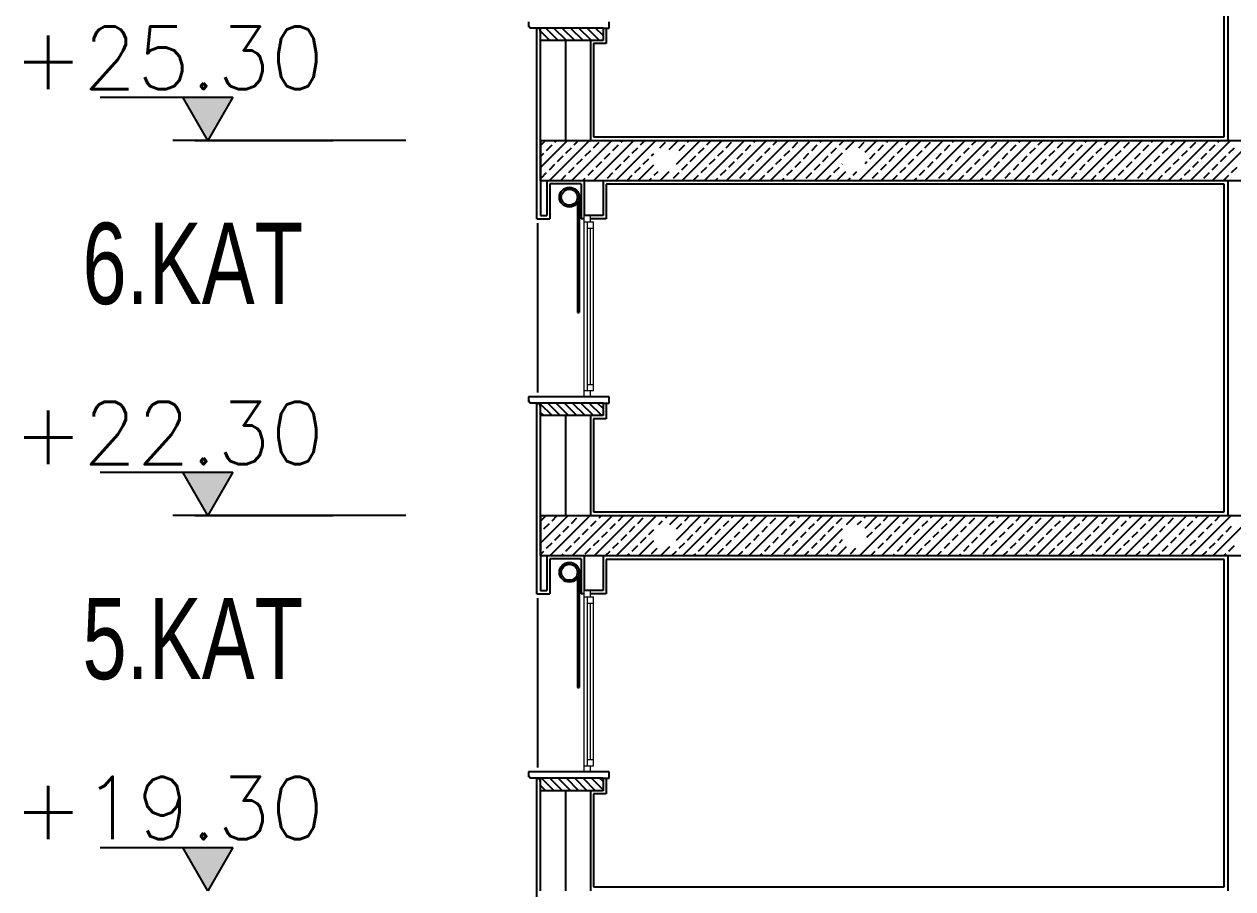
# Model space of a CAD drawing. Header units: inches. Extents: x -7543 to -822, y 102837 to 190349.
# Drawn here: x -837.10141 to -837.05306, y 102836.83226 to 102836.86684 of the extents above; entities that cross this region are included whole.
import ezdxf
from ezdxf.enums import TextEntityAlignment as Align

# ---------------------------------------------------------------- set-up
doc = ezdxf.new("R2010")
doc.units = ezdxf.units.IN
doc.header["$MEASUREMENT"] = 0
doc.linetypes.add('ACAD_ISO07W100', pattern=[3, 0, -3])
doc.layers.add('PENCERE', color=7, linetype='Continuous', lineweight=18, true_color=0xffb360)
doc.layers.add('TARAMA', color=8, linetype='Continuous', lineweight=25)
doc.styles.add('MEKAN', font='arial.ttf', dxfattribs={"width": 0.7, "height": 30})
doc.styles.add('ÖLÇÜ', font='simplex.shx')

msp = doc.modelspace()

# ---------------------------------------------------------------- hatches: boundary and pattern name
at = {"layer": 'TARAMA'}
for points in [[(-837.093067, 102836.863919), (-837.095067, 102836.863919), (-837.094067, 102836.862187)], [(-837.093067, 102836.848919), (-837.095067, 102836.848919), (-837.094067, 102836.847187)], [(-837.093067, 102836.833919), (-837.095067, 102836.833919), (-837.094067, 102836.832187)]]:
    msp.add_hatch(color=2, dxfattribs=at).paths.add_polyline_path(points)

# ---------------------------------------------------------------- linework, layer by layer
at = {"layer": 'PENCERE'}
for p, q in [((-837.079005, 102836.851937), (-837.079005, 102836.859187)), ((-837.079005, 102836.858937), (-837.07863, 102836.858937)), ((-837.07888, 102836.852187), (-837.07888, 102836.858937)), ((-837.078755, 102836.858937), (-837.078755, 102836.859187)), ((-837.07863, 102836.852187), (-837.07863, 102836.858937)), ((-837.07888, 102836.858687), (-837.07863, 102836.858687)), ((-837.078755, 102836.852437), (-837.078755, 102836.858687)), ((-837.079005, 102836.852187), (-837.07863, 102836.852187)), ((-837.07888, 102836.852437), (-837.07863, 102836.852437)), ((-837.078755, 102836.851937), (-837.078755, 102836.852187)), ((-837.079005, 102836.836937), (-837.079005, 102836.844187)), ((-837.079005, 102836.843937), (-837.07863, 102836.843937)), ((-837.07888, 102836.837187), (-837.07888, 102836.843937)), ((-837.078755, 102836.843937), (-837.078755, 102836.844187)), ((-837.07863, 102836.837187), (-837.07863, 102836.843937)), ((-837.07888, 102836.843687), (-837.07863, 102836.843687)), ((-837.078755, 102836.837437), (-837.078755, 102836.843687)), ((-837.079005, 102836.837187), (-837.07863, 102836.837187)), ((-837.07888, 102836.837437), (-837.07863, 102836.837437)), ((-837.078755, 102836.836937), (-837.078755, 102836.837187))]:
    msp.add_line(p, q, dxfattribs=at)
at = {"layer": 'TARAMA'}
for p, q in [((-837.053405, 102836.862337), (-837.053405, 102836.875437)), ((-837.053255, 102836.862187), (-837.053255, 102836.875587)), ((-837.08123, 102836.866937), (-837.08123, 102836.866737)), ((-837.08118, 102836.866737), (-837.08123, 102836.866737)), ((-837.08118, 102836.866737), (-837.08118, 102836.866687)), ((-837.080905, 102836.866687), (-837.08118, 102836.866687)), ((-837.078255, 102836.866687), (-837.080905, 102836.866687)), ((-837.080905, 102836.866687), (-837.080905, 102836.866687)), ((-837.080905, 102836.862437), (-837.080905, 102836.866662)), ((-837.08078, 102836.866662), (-837.08088, 102836.866662)), ((-837.08078, 102836.866662), (-837.08078, 102836.866562)), ((-837.080755, 102836.862187), (-837.080755, 102836.866687)), ((-837.080049, 102836.866187), (-837.080549, 102836.866687)), ((-837.079717, 102836.866187), (-837.080217, 102836.866687)), ((-837.079386, 102836.866187), (-837.079886, 102836.866687)), ((-837.079055, 102836.866187), (-837.079555, 102836.866687)), ((-837.078723, 102836.866187), (-837.079223, 102836.866687)), ((-837.078392, 102836.866187), (-837.078892, 102836.866687)), ((-837.078255, 102836.866382), (-837.07856, 102836.866687)), ((-837.078255, 102836.866687), (-837.078255, 102836.866187)), ((-837.078255, 102836.866687), (-837.078255, 102836.866687)), ((-837.078255, 102836.866687), (-837.078255, 102836.866687)), ((-837.078255, 102836.866687), (-837.07813, 102836.866687)), ((-837.07813, 102836.866687), (-837.07813, 102836.866062)), ((-837.07813, 102836.866687), (-837.078005, 102836.866687)), ((-837.078005, 102836.866687), (-837.078005, 102836.866937)), ((-837.08038, 102836.866187), (-837.080755, 102836.866562)), ((-837.080755, 102836.866537), (-837.080755, 102836.866537)), ((-837.080712, 102836.866187), (-837.080755, 102836.86623)), ((-837.078255, 102836.866187), (-837.080755, 102836.866187)), ((-837.080624, 102836.866596), (-837.080624, 102836.866596)), ((-837.080624, 102836.866265), (-837.080624, 102836.866265)), ((-837.080458, 102836.86643), (-837.080458, 102836.86643)), ((-837.080292, 102836.866596), (-837.080292, 102836.866596)), ((-837.080292, 102836.866265), (-837.080292, 102836.866265)), ((-837.080126, 102836.86643), (-837.080126, 102836.86643)), ((-837.079961, 102836.866596), (-837.079961, 102836.866596)), ((-837.079961, 102836.866265), (-837.079961, 102836.866265)), ((-837.079795, 102836.86643), (-837.079795, 102836.86643)), ((-837.079755, 102836.866187), (-837.079755, 102836.862187)), ((-837.079629, 102836.866596), (-837.079629, 102836.866596)), ((-837.079629, 102836.866265), (-837.079629, 102836.866265)), ((-837.079463, 102836.86643), (-837.079463, 102836.86643)), ((-837.079298, 102836.866596), (-837.079298, 102836.866596)), ((-837.079298, 102836.866265), (-837.079298, 102836.866265)), ((-837.079132, 102836.86643), (-837.079132, 102836.86643)), ((-837.078966, 102836.866596), (-837.078966, 102836.866596)), ((-837.078966, 102836.866265), (-837.078966, 102836.866265)), ((-837.078801, 102836.86643), (-837.078801, 102836.86643)), ((-837.078755, 102836.866187), (-837.078755, 102836.862187)), ((-837.078635, 102836.866596), (-837.078635, 102836.866596)), ((-837.078635, 102836.866265), (-837.078635, 102836.866265)), ((-837.078469, 102836.86643), (-837.078469, 102836.86643)), ((-837.078303, 102836.866596), (-837.078303, 102836.866596)), ((-837.078303, 102836.866265), (-837.078303, 102836.866265)), ((-837.07813, 102836.866062), (-837.07863, 102836.866062)), ((-837.07863, 102836.866062), (-837.07863, 102836.862337)), ((-837.080905, 102836.859062), (-837.080905, 102836.864719)), ((-837.07863, 102836.862337), (-837.053405, 102836.862337)), ((-837.080755, 102836.860587), (-837.080755, 102836.862187)), ((-837.080755, 102836.862187), (-837.028505, 102836.862187)), ((-837.080755, 102836.861324), (-837.080755, 102836.862187)), ((-837.080755, 102836.86199), (-837.080558, 102836.862187)), ((-837.080755, 102836.861106), (-837.079674, 102836.862187)), ((-837.080755, 102836.862185), (-837.080755, 102836.861324)), ((-837.080755, 102836.862185), (-837.080755, 102836.859185)), ((-837.080513, 102836.86179), (-837.080292, 102836.862011)), ((-837.08039, 102836.860587), (-837.07879, 102836.862187)), ((-837.080182, 102836.862121), (-837.080116, 102836.862187)), ((-837.079755, 102836.862187), (-837.028505, 102836.862187)), ((-837.07974, 102836.861679), (-837.079519, 102836.8619)), ((-837.079506, 102836.860587), (-837.077906, 102836.862187)), ((-837.079408, 102836.862011), (-837.079232, 102836.862187)), ((-837.078966, 102836.861569), (-837.078745, 102836.86179)), ((-837.078635, 102836.8619), (-837.078414, 102836.862121)), ((-837.078622, 102836.860587), (-837.077022, 102836.862187)), ((-837.077861, 102836.86179), (-837.07764, 102836.862011)), ((-837.077738, 102836.860587), (-837.076138, 102836.862187)), ((-837.07753, 102836.862121), (-837.077464, 102836.862187)), ((-837.077088, 102836.861679), (-837.076867, 102836.8619)), ((-837.076757, 102836.862011), (-837.07658, 102836.862187)), ((-837.075983, 102836.8619), (-837.075762, 102836.862121)), ((-837.075613, 102836.861829), (-837.075255, 102836.862187)), ((-837.075321, 102836.861236), (-837.074371, 102836.862187)), ((-837.07521, 102836.86179), (-837.074989, 102836.862011)), ((-837.075087, 102836.860587), (-837.073487, 102836.862187)), ((-837.074878, 102836.862121), (-837.074813, 102836.862187)), ((-837.074436, 102836.861679), (-837.074215, 102836.8619)), ((-837.074203, 102836.860587), (-837.072603, 102836.862187)), ((-837.074105, 102836.862011), (-837.073929, 102836.862187)), ((-837.073663, 102836.861569), (-837.073442, 102836.86179)), ((-837.073332, 102836.8619), (-837.073111, 102836.862121)), ((-837.073319, 102836.860587), (-837.071719, 102836.862187)), ((-837.072558, 102836.86179), (-837.072337, 102836.862011)), ((-837.072435, 102836.860587), (-837.070835, 102836.862187)), ((-837.072227, 102836.862121), (-837.072161, 102836.862187)), ((-837.071785, 102836.861679), (-837.071564, 102836.8619)), ((-837.071551, 102836.860587), (-837.069951, 102836.862187)), ((-837.071453, 102836.862011), (-837.071277, 102836.862187)), ((-837.071011, 102836.861569), (-837.07079, 102836.86179)), ((-837.07068, 102836.8619), (-837.070459, 102836.862121)), ((-837.070667, 102836.860587), (-837.069067, 102836.862187)), ((-837.069906, 102836.86179), (-837.069686, 102836.862011)), ((-837.069575, 102836.862121), (-837.069509, 102836.862187)), ((-837.069133, 102836.861679), (-837.068912, 102836.8619)), ((-837.068802, 102836.862011), (-837.068625, 102836.862187)), ((-837.068542, 102836.861829), (-837.068183, 102836.862187)), ((-837.068028, 102836.8619), (-837.067807, 102836.862121)), ((-837.068016, 102836.860587), (-837.066416, 102836.862187)), ((-837.067771, 102836.861716), (-837.0673, 102836.862187)), ((-837.067255, 102836.86179), (-837.067034, 102836.862011)), ((-837.067132, 102836.860587), (-837.065532, 102836.862187)), ((-837.066923, 102836.862121), (-837.066858, 102836.862187)), ((-837.066481, 102836.861679), (-837.06626, 102836.8619)), ((-837.066248, 102836.860587), (-837.064648, 102836.862187)), ((-837.06615, 102836.862011), (-837.065974, 102836.862187)), ((-837.065708, 102836.861569), (-837.065487, 102836.86179)), ((-837.065377, 102836.8619), (-837.065156, 102836.862121)), ((-837.065364, 102836.860587), (-837.063764, 102836.862187)), ((-837.064603, 102836.86179), (-837.064382, 102836.862011)), ((-837.06448, 102836.860587), (-837.06288, 102836.862187)), ((-837.064272, 102836.862121), (-837.064206, 102836.862187)), ((-837.06383, 102836.861679), (-837.063609, 102836.8619)), ((-837.063596, 102836.860587), (-837.061996, 102836.862187)), ((-837.063498, 102836.862011), (-837.063322, 102836.862187)), ((-837.063056, 102836.861569), (-837.062835, 102836.86179)), ((-837.062725, 102836.8619), (-837.062504, 102836.862121)), ((-837.062712, 102836.860587), (-837.061112, 102836.862187)), ((-837.061952, 102836.86179), (-837.061731, 102836.862011)), ((-837.061829, 102836.860587), (-837.060229, 102836.862187)), ((-837.06162, 102836.862121), (-837.061554, 102836.862187)), ((-837.061178, 102836.861679), (-837.060957, 102836.8619)), ((-837.060945, 102836.860587), (-837.059345, 102836.862187)), ((-837.060847, 102836.862011), (-837.06067, 102836.862187)), ((-837.060405, 102836.861569), (-837.060184, 102836.86179)), ((-837.060073, 102836.8619), (-837.059852, 102836.862121)), ((-837.060061, 102836.860587), (-837.058461, 102836.862187)), ((-837.0593, 102836.86179), (-837.059079, 102836.862011)), ((-837.059177, 102836.860587), (-837.057577, 102836.862187)), ((-837.058968, 102836.862121), (-837.058903, 102836.862187)), ((-837.058527, 102836.861679), (-837.058306, 102836.8619)), ((-837.058293, 102836.860587), (-837.056693, 102836.862187)), ((-837.058195, 102836.862011), (-837.058019, 102836.862187)), ((-837.057753, 102836.861569), (-837.057532, 102836.86179)), ((-837.057422, 102836.8619), (-837.057201, 102836.862121)), ((-837.057409, 102836.860587), (-837.055809, 102836.862187)), ((-837.056648, 102836.86179), (-837.056427, 102836.862011)), ((-837.056525, 102836.860587), (-837.054925, 102836.862187)), ((-837.056317, 102836.862121), (-837.056251, 102836.862187)), ((-837.055875, 102836.861679), (-837.055654, 102836.8619)), ((-837.055641, 102836.860587), (-837.054041, 102836.862187)), ((-837.055543, 102836.862011), (-837.055367, 102836.862187)), ((-837.055101, 102836.861569), (-837.05488, 102836.86179)), ((-837.05477, 102836.8619), (-837.054549, 102836.862121)), ((-837.054757, 102836.860587), (-837.053157, 102836.862187)), ((-837.053997, 102836.86179), (-837.053776, 102836.862011)), ((-837.053874, 102836.860587), (-837.052274, 102836.862187)), ((-837.053665, 102836.862121), (-837.053599, 102836.862187)), ((-837.053223, 102836.861679), (-837.053002, 102836.8619)), ((-837.080755, 102836.861548), (-837.080624, 102836.861679)), ((-837.080071, 102836.861348), (-837.07985, 102836.861569)), ((-837.079298, 102836.861238), (-837.079077, 102836.861458)), ((-837.078524, 102836.861127), (-837.078303, 102836.861348)), ((-837.078193, 102836.861458), (-837.077972, 102836.861679)), ((-837.07742, 102836.861348), (-837.077199, 102836.861569)), ((-837.076646, 102836.861238), (-837.076425, 102836.861458)), ((-837.076315, 102836.861569), (-837.076221, 102836.861662)), ((-837.075321, 102836.861678), (-837.07532, 102836.861679)), ((-837.074768, 102836.861348), (-837.074547, 102836.861569)), ((-837.073994, 102836.861238), (-837.073773, 102836.861458)), ((-837.073221, 102836.861127), (-837.073, 102836.861348)), ((-837.07289, 102836.861458), (-837.072669, 102836.861679)), ((-837.072116, 102836.861348), (-837.071895, 102836.861569)), ((-837.071343, 102836.861238), (-837.071122, 102836.861458)), ((-837.070569, 102836.861127), (-837.070348, 102836.861348)), ((-837.070238, 102836.861458), (-837.070017, 102836.861679)), ((-837.069783, 102836.860587), (-837.068671, 102836.861699)), ((-837.069465, 102836.861348), (-837.069244, 102836.861569)), ((-837.067771, 102836.861274), (-837.067697, 102836.861348)), ((-837.067586, 102836.861458), (-837.067365, 102836.861679)), ((-837.066813, 102836.861348), (-837.066592, 102836.861569)), ((-837.06604, 102836.861238), (-837.065819, 102836.861458)), ((-837.065266, 102836.861127), (-837.065045, 102836.861348)), ((-837.064935, 102836.861458), (-837.064714, 102836.861679)), ((-837.064161, 102836.861348), (-837.06394, 102836.861569)), ((-837.063388, 102836.861238), (-837.063167, 102836.861458)), ((-837.062614, 102836.861127), (-837.062393, 102836.861348)), ((-837.062283, 102836.861458), (-837.062062, 102836.861679)), ((-837.06151, 102836.861348), (-837.061289, 102836.861569)), ((-837.060736, 102836.861238), (-837.060515, 102836.861458)), ((-837.059963, 102836.861127), (-837.059742, 102836.861348)), ((-837.059631, 102836.861458), (-837.05941, 102836.861679)), ((-837.058858, 102836.861348), (-837.058637, 102836.861569)), ((-837.058085, 102836.861238), (-837.057864, 102836.861458)), ((-837.057311, 102836.861127), (-837.05709, 102836.861348)), ((-837.05698, 102836.861458), (-837.056759, 102836.861679)), ((-837.056206, 102836.861348), (-837.055985, 102836.861569)), ((-837.055433, 102836.861238), (-837.055212, 102836.861458)), ((-837.05466, 102836.861127), (-837.054439, 102836.861348)), ((-837.054328, 102836.861458), (-837.054107, 102836.861679)), ((-837.053555, 102836.861348), (-837.053334, 102836.861569)), ((-837.080734, 102836.860685), (-837.080513, 102836.860906)), ((-837.080403, 102836.861017), (-837.080182, 102836.861238)), ((-837.079629, 102836.860906), (-837.079408, 102836.861127)), ((-837.078856, 102836.860796), (-837.078635, 102836.861017)), ((-837.078082, 102836.860685), (-837.077861, 102836.860906)), ((-837.077751, 102836.861017), (-837.07753, 102836.861238)), ((-837.076978, 102836.860906), (-837.076757, 102836.861127)), ((-837.076855, 102836.860587), (-837.076221, 102836.86122)), ((-837.076204, 102836.860796), (-837.076054, 102836.860946)), ((-837.075971, 102836.860587), (-837.075612, 102836.860946)), ((-837.075431, 102836.860685), (-837.07521, 102836.860906)), ((-837.075099, 102836.861017), (-837.074878, 102836.861238)), ((-837.074326, 102836.860906), (-837.074105, 102836.861127)), ((-837.073553, 102836.860796), (-837.073332, 102836.861017)), ((-837.072779, 102836.860685), (-837.072558, 102836.860906)), ((-837.072448, 102836.861017), (-837.072227, 102836.861238)), ((-837.071674, 102836.860906), (-837.071453, 102836.861127)), ((-837.070901, 102836.860796), (-837.07068, 102836.861017)), ((-837.070127, 102836.860685), (-837.069906, 102836.860906)), ((-837.069796, 102836.861017), (-837.069575, 102836.861238)), ((-837.069023, 102836.860906), (-837.068802, 102836.861127)), ((-837.0689, 102836.860587), (-837.068541, 102836.860946)), ((-837.068691, 102836.861238), (-837.068671, 102836.861258)), ((-837.068249, 102836.860796), (-837.068099, 102836.860946)), ((-837.067476, 102836.860685), (-837.067255, 102836.860906)), ((-837.067144, 102836.861017), (-837.066923, 102836.861238)), ((-837.066371, 102836.860906), (-837.06615, 102836.861127)), ((-837.065598, 102836.860796), (-837.065377, 102836.861017)), ((-837.064824, 102836.860685), (-837.064603, 102836.860906)), ((-837.064493, 102836.861017), (-837.064272, 102836.861238)), ((-837.063719, 102836.860906), (-837.063498, 102836.861127)), ((-837.062946, 102836.860796), (-837.062725, 102836.861017)), ((-837.062173, 102836.860685), (-837.061952, 102836.860906)), ((-837.061841, 102836.861017), (-837.06162, 102836.861238)), ((-837.061068, 102836.860906), (-837.060847, 102836.861127)), ((-837.060294, 102836.860796), (-837.060073, 102836.861017)), ((-837.059521, 102836.860685), (-837.0593, 102836.860906)), ((-837.059189, 102836.861017), (-837.058968, 102836.861238)), ((-837.058416, 102836.860906), (-837.058195, 102836.861127)), ((-837.057643, 102836.860796), (-837.057422, 102836.861017)), ((-837.056869, 102836.860685), (-837.056648, 102836.860906)), ((-837.056538, 102836.861017), (-837.056317, 102836.861238)), ((-837.055764, 102836.860906), (-837.055543, 102836.861127)), ((-837.054991, 102836.860796), (-837.05477, 102836.861017)), ((-837.054218, 102836.860685), (-837.053997, 102836.860906)), ((-837.053886, 102836.861017), (-837.053665, 102836.861238)), ((-837.053113, 102836.860906), (-837.052892, 102836.861127)), ((-837.080755, 102836.860587), (-837.028505, 102836.860587)), ((-837.080755, 102836.860587), (-837.028505, 102836.860587)), ((-837.080505, 102836.860587), (-837.080505, 102836.859187)), ((-837.08038, 102836.860462), (-837.08038, 102836.859062)), ((-837.07913, 102836.860462), (-837.08038, 102836.860462)), ((-837.079948, 102836.860587), (-837.07974, 102836.860796)), ((-837.07913, 102836.860462), (-837.07913, 102836.859062)), ((-837.079064, 102836.860587), (-837.078966, 102836.860685)), ((-837.079005, 102836.860587), (-837.079005, 102836.859187)), ((-837.078255, 102836.860587), (-837.078255, 102836.859187)), ((-837.078255, 102836.860587), (-837.078255, 102836.859187)), ((-837.053405, 102836.860437), (-837.07813, 102836.860437)), ((-837.07813, 102836.860437), (-837.07813, 102836.859062)), ((-837.077296, 102836.860587), (-837.077088, 102836.860796)), ((-837.076413, 102836.860587), (-837.076315, 102836.860685)), ((-837.074645, 102836.860587), (-837.074436, 102836.860796)), ((-837.073761, 102836.860587), (-837.073663, 102836.860685)), ((-837.071993, 102836.860587), (-837.071785, 102836.860796)), ((-837.071109, 102836.860587), (-837.071011, 102836.860685)), ((-837.069342, 102836.860587), (-837.069133, 102836.860796)), ((-837.068458, 102836.860587), (-837.06836, 102836.860685)), ((-837.06669, 102836.860587), (-837.066481, 102836.860796)), ((-837.065806, 102836.860587), (-837.065708, 102836.860685)), ((-837.064038, 102836.860587), (-837.06383, 102836.860796)), ((-837.063154, 102836.860587), (-837.063056, 102836.860685)), ((-837.061387, 102836.860587), (-837.061178, 102836.860796)), ((-837.060503, 102836.860587), (-837.060405, 102836.860685)), ((-837.058735, 102836.860587), (-837.058527, 102836.860796)), ((-837.057851, 102836.860587), (-837.057753, 102836.860685)), ((-837.056083, 102836.860587), (-837.055875, 102836.860796)), ((-837.055199, 102836.860587), (-837.055101, 102836.860685)), ((-837.053432, 102836.860587), (-837.053223, 102836.860796)), ((-837.053405, 102836.847337), (-837.053405, 102836.860437)), ((-837.053255, 102836.847187), (-837.053255, 102836.860587)), ((-837.079205, 102836.859922), (-837.079205, 102836.855316)), ((-837.07928, 102836.85969), (-837.07928, 102836.855316)), ((-837.07928, 102836.859516), (-837.079205, 102836.859516)), ((-837.07928, 102836.859441), (-837.079205, 102836.859441)), ((-837.07928, 102836.859366), (-837.079205, 102836.859366)), ((-837.080905, 102836.859062), (-837.08038, 102836.859062)), ((-837.08088, 102836.858883), (-837.08088, 102836.852109)), ((-837.080755, 102836.859187), (-837.080505, 102836.859187)), ((-837.07928, 102836.859291), (-837.079205, 102836.859291)), ((-837.07928, 102836.859216), (-837.079205, 102836.859216)), ((-837.07928, 102836.859141), (-837.079205, 102836.859141)), ((-837.07928, 102836.859066), (-837.079205, 102836.859066)), ((-837.07928, 102836.858991), (-837.079205, 102836.858991)), ((-837.07928, 102836.858916), (-837.079205, 102836.858916)), ((-837.079005, 102836.859062), (-837.07913, 102836.859062)), ((-837.078255, 102836.859187), (-837.079005, 102836.859187)), ((-837.07813, 102836.859062), (-837.078755, 102836.859062)), ((-837.07928, 102836.858841), (-837.079205, 102836.858841)), ((-837.07928, 102836.858766), (-837.079205, 102836.858766)), ((-837.07928, 102836.858691), (-837.079205, 102836.858691)), ((-837.07928, 102836.858616), (-837.079205, 102836.858616)), ((-837.07928, 102836.858541), (-837.079205, 102836.858541)), ((-837.07928, 102836.858466), (-837.079205, 102836.858466)), ((-837.07928, 102836.858391), (-837.079205, 102836.858391)), ((-837.07928, 102836.858316), (-837.079205, 102836.858316)), ((-837.07928, 102836.858241), (-837.079205, 102836.858241)), ((-837.07928, 102836.858166), (-837.079205, 102836.858166)), ((-837.07928, 102836.858091), (-837.079205, 102836.858091)), ((-837.07928, 102836.858016), (-837.079205, 102836.858016)), ((-837.07928, 102836.857941), (-837.079205, 102836.857941)), ((-837.07928, 102836.857866), (-837.079205, 102836.857866)), ((-837.07928, 102836.857791), (-837.079205, 102836.857791)), ((-837.07928, 102836.857716), (-837.079205, 102836.857716)), ((-837.07928, 102836.857641), (-837.079205, 102836.857641)), ((-837.07928, 102836.857566), (-837.079205, 102836.857566)), ((-837.07928, 102836.857491), (-837.079205, 102836.857491)), ((-837.07928, 102836.857416), (-837.079205, 102836.857416)), ((-837.07928, 102836.857341), (-837.079205, 102836.857341)), ((-837.07928, 102836.857266), (-837.079205, 102836.857266)), ((-837.07928, 102836.857191), (-837.079205, 102836.857191)), ((-837.07928, 102836.857116), (-837.079205, 102836.857116)), ((-837.07928, 102836.857041), (-837.079205, 102836.857041)), ((-837.07928, 102836.856966), (-837.079205, 102836.856966)), ((-837.07928, 102836.856891), (-837.079205, 102836.856891)), ((-837.07928, 102836.856816), (-837.079205, 102836.856816)), ((-837.07928, 102836.856741), (-837.079205, 102836.856741)), ((-837.07928, 102836.856666), (-837.079205, 102836.856666)), ((-837.07928, 102836.856591), (-837.079205, 102836.856591)), ((-837.07928, 102836.856516), (-837.079205, 102836.856516)), ((-837.07928, 102836.856441), (-837.079205, 102836.856441)), ((-837.07928, 102836.856366), (-837.079205, 102836.856366)), ((-837.07928, 102836.856291), (-837.079205, 102836.856291)), ((-837.07928, 102836.856216), (-837.079205, 102836.856216)), ((-837.07928, 102836.856141), (-837.079205, 102836.856141)), ((-837.07928, 102836.856066), (-837.079205, 102836.856066)), ((-837.07928, 102836.855991), (-837.079205, 102836.855991)), ((-837.07928, 102836.855916), (-837.079205, 102836.855916)), ((-837.07928, 102836.855841), (-837.079205, 102836.855841)), ((-837.07928, 102836.855766), (-837.079205, 102836.855766)), ((-837.07928, 102836.855691), (-837.079205, 102836.855691)), ((-837.07928, 102836.855616), (-837.079205, 102836.855616)), ((-837.07928, 102836.855541), (-837.079205, 102836.855541)), ((-837.07928, 102836.855466), (-837.079205, 102836.855466)), ((-837.07928, 102836.855391), (-837.079205, 102836.855391)), ((-837.07928, 102836.855316), (-837.079205, 102836.855316)), ((-837.08123, 102836.851937), (-837.08123, 102836.851737)), ((-837.078005, 102836.851937), (-837.08123, 102836.851937)), ((-837.08118, 102836.851737), (-837.08123, 102836.851737)), ((-837.08118, 102836.851737), (-837.08118, 102836.851687)), ((-837.080905, 102836.851687), (-837.08118, 102836.851687)), ((-837.078255, 102836.851687), (-837.080905, 102836.851687)), ((-837.080905, 102836.851687), (-837.080905, 102836.851687)), ((-837.080905, 102836.846691), (-837.080905, 102836.851662)), ((-837.08078, 102836.851662), (-837.08088, 102836.851662)), ((-837.08078, 102836.851662), (-837.08078, 102836.851562)), ((-837.080755, 102836.847187), (-837.080755, 102836.851687)), ((-837.080296, 102836.851187), (-837.080755, 102836.851646)), ((-837.080624, 102836.851681), (-837.080624, 102836.851681)), ((-837.079964, 102836.851187), (-837.080464, 102836.851687)), ((-837.080292, 102836.851681), (-837.080292, 102836.851681)), ((-837.079633, 102836.851187), (-837.080133, 102836.851687)), ((-837.079961, 102836.851681), (-837.079961, 102836.851681)), ((-837.079302, 102836.851187), (-837.079802, 102836.851687)), ((-837.079629, 102836.851681), (-837.079629, 102836.851681)), ((-837.07897, 102836.851187), (-837.07947, 102836.851687)), ((-837.079298, 102836.851681), (-837.079298, 102836.851681)), ((-837.078639, 102836.851187), (-837.079139, 102836.851687)), ((-837.078966, 102836.851681), (-837.078966, 102836.851681)), ((-837.078307, 102836.851187), (-837.078807, 102836.851687)), ((-837.078635, 102836.851681), (-837.078635, 102836.851681)), ((-837.078255, 102836.851466), (-837.078476, 102836.851687)), ((-837.078303, 102836.851681), (-837.078303, 102836.851681)), ((-837.078255, 102836.851687), (-837.078255, 102836.851187)), ((-837.078255, 102836.851687), (-837.078255, 102836.851687)), ((-837.078255, 102836.851687), (-837.078255, 102836.851687)), ((-837.078255, 102836.851687), (-837.07813, 102836.851687)), ((-837.07813, 102836.851687), (-837.07813, 102836.851062)), ((-837.07813, 102836.851687), (-837.078005, 102836.851687)), ((-837.078005, 102836.851687), (-837.078005, 102836.851937)), ((-837.080755, 102836.851537), (-837.080755, 102836.851537)), ((-837.080627, 102836.851187), (-837.080755, 102836.851315)), ((-837.078255, 102836.851187), (-837.080755, 102836.851187)), ((-837.080624, 102836.851349), (-837.080624, 102836.851349)), ((-837.080458, 102836.851515), (-837.080458, 102836.851515)), ((-837.080292, 102836.851349), (-837.080292, 102836.851349)), ((-837.080126, 102836.851515), (-837.080126, 102836.851515)), ((-837.079961, 102836.851349), (-837.079961, 102836.851349)), ((-837.079795, 102836.851515), (-837.079795, 102836.851515)), ((-837.079755, 102836.851187), (-837.079755, 102836.847187)), ((-837.079629, 102836.851349), (-837.079629, 102836.851349)), ((-837.079463, 102836.851515), (-837.079463, 102836.851515)), ((-837.079298, 102836.851349), (-837.079298, 102836.851349)), ((-837.079132, 102836.851515), (-837.079132, 102836.851515)), ((-837.078966, 102836.851349), (-837.078966, 102836.851349)), ((-837.078801, 102836.851515), (-837.078801, 102836.851515)), ((-837.078755, 102836.851187), (-837.078755, 102836.847187)), ((-837.078635, 102836.851349), (-837.078635, 102836.851349)), ((-837.078469, 102836.851515), (-837.078469, 102836.851515)), ((-837.078303, 102836.851349), (-837.078303, 102836.851349)), ((-837.07813, 102836.851062), (-837.07863, 102836.851062)), ((-837.07863, 102836.851062), (-837.07863, 102836.847337)), ((-837.07863, 102836.847337), (-837.053405, 102836.847337)), ((-837.080905, 102836.844062), (-837.080905, 102836.847185)), ((-837.080755, 102836.847187), (-837.028505, 102836.847187)), ((-837.080755, 102836.845587), (-837.080755, 102836.847187)), ((-837.080755, 102836.846324), (-837.080755, 102836.847187)), ((-837.080755, 102836.846964), (-837.080532, 102836.847187)), ((-837.080755, 102836.84608), (-837.079648, 102836.847187)), ((-837.080755, 102836.847185), (-837.080755, 102836.846324)), ((-837.080755, 102836.847185), (-837.080755, 102836.844185)), ((-837.080624, 102836.846653), (-837.080403, 102836.846874)), ((-837.080364, 102836.845587), (-837.078764, 102836.847187)), ((-837.080292, 102836.846985), (-837.08009, 102836.847187)), ((-837.079755, 102836.847187), (-837.028505, 102836.847187)), ((-837.079519, 102836.846874), (-837.079298, 102836.847095)), ((-837.07948, 102836.845587), (-837.07788, 102836.847187)), ((-837.078745, 102836.846764), (-837.078524, 102836.846985)), ((-837.078596, 102836.845587), (-837.076996, 102836.847187)), ((-837.078414, 102836.847095), (-837.078322, 102836.847187)), ((-837.077972, 102836.846653), (-837.077751, 102836.846874)), ((-837.077712, 102836.845587), (-837.076112, 102836.847187)), ((-837.07764, 102836.846985), (-837.077438, 102836.847187)), ((-837.076867, 102836.846874), (-837.076646, 102836.847095)), ((-837.076029, 102836.846829), (-837.075873, 102836.846985)), ((-837.075762, 102836.847095), (-837.07567, 102836.847187)), ((-837.075587, 102836.846829), (-837.075229, 102836.847187)), ((-837.075321, 102836.84621), (-837.074345, 102836.847187)), ((-837.07532, 102836.846653), (-837.075099, 102836.846874)), ((-837.075061, 102836.845587), (-837.073461, 102836.847187)), ((-837.074989, 102836.846985), (-837.074787, 102836.847187)), ((-837.074215, 102836.846874), (-837.073994, 102836.847095)), ((-837.074177, 102836.845587), (-837.072577, 102836.847187)), ((-837.073442, 102836.846764), (-837.073221, 102836.846985)), ((-837.073293, 102836.845587), (-837.071693, 102836.847187)), ((-837.073111, 102836.847095), (-837.073019, 102836.847187)), ((-837.072669, 102836.846653), (-837.072448, 102836.846874)), ((-837.072409, 102836.845587), (-837.070809, 102836.847187)), ((-837.072337, 102836.846985), (-837.072135, 102836.847187)), ((-837.071564, 102836.846874), (-837.071343, 102836.847095)), ((-837.071525, 102836.845587), (-837.069925, 102836.847187)), ((-837.07079, 102836.846764), (-837.070569, 102836.846985)), ((-837.070641, 102836.845587), (-837.069041, 102836.847187)), ((-837.070459, 102836.847095), (-837.070367, 102836.847187)), ((-837.070017, 102836.846653), (-837.069796, 102836.846874)), ((-837.069686, 102836.846985), (-837.069483, 102836.847187)), ((-837.068912, 102836.846874), (-837.068691, 102836.847095)), ((-837.068516, 102836.846829), (-837.068157, 102836.847187)), ((-837.068074, 102836.846829), (-837.067918, 102836.846985)), ((-837.06799, 102836.845587), (-837.06639, 102836.847187)), ((-837.067807, 102836.847095), (-837.067716, 102836.847187)), ((-837.067771, 102836.84669), (-837.067274, 102836.847187)), ((-837.067365, 102836.846653), (-837.067144, 102836.846874)), ((-837.067106, 102836.845587), (-837.065506, 102836.847187)), ((-837.067034, 102836.846985), (-837.066832, 102836.847187)), ((-837.06626, 102836.846874), (-837.06604, 102836.847095)), ((-837.066222, 102836.845587), (-837.064622, 102836.847187)), ((-837.065487, 102836.846764), (-837.065266, 102836.846985)), ((-837.065338, 102836.845587), (-837.063738, 102836.847187)), ((-837.065156, 102836.847095), (-837.065064, 102836.847187)), ((-837.064714, 102836.846653), (-837.064493, 102836.846874)), ((-837.064454, 102836.845587), (-837.062854, 102836.847187)), ((-837.064382, 102836.846985), (-837.06418, 102836.847187)), ((-837.063609, 102836.846874), (-837.063388, 102836.847095)), ((-837.06357, 102836.845587), (-837.06197, 102836.847187)), ((-837.062835, 102836.846764), (-837.062614, 102836.846985)), ((-837.062686, 102836.845587), (-837.061086, 102836.847187)), ((-837.062504, 102836.847095), (-837.062412, 102836.847187)), ((-837.062062, 102836.846653), (-837.061841, 102836.846874)), ((-837.061803, 102836.845587), (-837.060203, 102836.847187)), ((-837.061731, 102836.846985), (-837.061528, 102836.847187)), ((-837.060957, 102836.846874), (-837.060736, 102836.847095)), ((-837.060919, 102836.845587), (-837.059319, 102836.847187)), ((-837.060184, 102836.846764), (-837.059963, 102836.846985)), ((-837.060035, 102836.845587), (-837.058435, 102836.847187)), ((-837.059852, 102836.847095), (-837.059761, 102836.847187)), ((-837.05941, 102836.846653), (-837.059189, 102836.846874)), ((-837.059151, 102836.845587), (-837.057551, 102836.847187)), ((-837.059079, 102836.846985), (-837.058877, 102836.847187)), ((-837.058306, 102836.846874), (-837.058085, 102836.847095)), ((-837.058267, 102836.845587), (-837.056667, 102836.847187)), ((-837.057532, 102836.846764), (-837.057311, 102836.846985)), ((-837.057383, 102836.845587), (-837.055783, 102836.847187)), ((-837.057201, 102836.847095), (-837.057109, 102836.847187)), ((-837.056759, 102836.846653), (-837.056538, 102836.846874)), ((-837.056499, 102836.845587), (-837.054899, 102836.847187)), ((-837.056427, 102836.846985), (-837.056225, 102836.847187)), ((-837.055654, 102836.846874), (-837.055433, 102836.847095)), ((-837.055615, 102836.845587), (-837.054015, 102836.847187)), ((-837.05488, 102836.846764), (-837.05466, 102836.846985)), ((-837.054731, 102836.845587), (-837.053131, 102836.847187)), ((-837.054549, 102836.847095), (-837.054457, 102836.847187)), ((-837.054107, 102836.846653), (-837.053886, 102836.846874)), ((-837.053848, 102836.845587), (-837.052248, 102836.847187)), ((-837.053776, 102836.846985), (-837.053573, 102836.847187)), ((-837.080755, 102836.846522), (-837.080734, 102836.846543)), ((-837.080182, 102836.846211), (-837.079961, 102836.846432)), ((-837.07985, 102836.846543), (-837.079629, 102836.846764)), ((-837.079408, 102836.846101), (-837.079187, 102836.846322)), ((-837.079077, 102836.846432), (-837.078856, 102836.846653)), ((-837.078303, 102836.846322), (-837.078082, 102836.846543)), ((-837.07753, 102836.846211), (-837.077309, 102836.846432)), ((-837.077199, 102836.846543), (-837.076978, 102836.846764)), ((-837.076757, 102836.846101), (-837.076536, 102836.846322)), ((-837.076425, 102836.846432), (-837.076221, 102836.846636)), ((-837.074878, 102836.846211), (-837.074657, 102836.846432)), ((-837.074547, 102836.846543), (-837.074326, 102836.846764)), ((-837.074105, 102836.846101), (-837.073884, 102836.846322)), ((-837.073773, 102836.846432), (-837.073553, 102836.846653)), ((-837.073, 102836.846322), (-837.072779, 102836.846543)), ((-837.072227, 102836.846211), (-837.072006, 102836.846432)), ((-837.071895, 102836.846543), (-837.071674, 102836.846764)), ((-837.071453, 102836.846101), (-837.071232, 102836.846322)), ((-837.071122, 102836.846432), (-837.070901, 102836.846653)), ((-837.070348, 102836.846322), (-837.070127, 102836.846543)), ((-837.069757, 102836.845587), (-837.068671, 102836.846673)), ((-837.069575, 102836.846211), (-837.069354, 102836.846432)), ((-837.069244, 102836.846543), (-837.069023, 102836.846764)), ((-837.067697, 102836.846322), (-837.067476, 102836.846543)), ((-837.066923, 102836.846211), (-837.066702, 102836.846432)), ((-837.066592, 102836.846543), (-837.066371, 102836.846764)), ((-837.06615, 102836.846101), (-837.065929, 102836.846322)), ((-837.065819, 102836.846432), (-837.065598, 102836.846653)), ((-837.065045, 102836.846322), (-837.064824, 102836.846543)), ((-837.064272, 102836.846211), (-837.064051, 102836.846432)), ((-837.06394, 102836.846543), (-837.063719, 102836.846764)), ((-837.063498, 102836.846101), (-837.063277, 102836.846322)), ((-837.063167, 102836.846432), (-837.062946, 102836.846653)), ((-837.062393, 102836.846322), (-837.062173, 102836.846543)), ((-837.06162, 102836.846211), (-837.061399, 102836.846432)), ((-837.061289, 102836.846543), (-837.061068, 102836.846764)), ((-837.060847, 102836.846101), (-837.060626, 102836.846322)), ((-837.060515, 102836.846432), (-837.060294, 102836.846653)), ((-837.059742, 102836.846322), (-837.059521, 102836.846543)), ((-837.058968, 102836.846211), (-837.058747, 102836.846432)), ((-837.058637, 102836.846543), (-837.058416, 102836.846764)), ((-837.058195, 102836.846101), (-837.057974, 102836.846322)), ((-837.057864, 102836.846432), (-837.057643, 102836.846653)), ((-837.05709, 102836.846322), (-837.056869, 102836.846543)), ((-837.056317, 102836.846211), (-837.056096, 102836.846432)), ((-837.055985, 102836.846543), (-837.055764, 102836.846764)), ((-837.055543, 102836.846101), (-837.055322, 102836.846322)), ((-837.055212, 102836.846432), (-837.054991, 102836.846653)), ((-837.054439, 102836.846322), (-837.054218, 102836.846543)), ((-837.053665, 102836.846211), (-837.053444, 102836.846432)), ((-837.053334, 102836.846543), (-837.053113, 102836.846764)), ((-837.080513, 102836.84588), (-837.080292, 102836.846101)), ((-837.07974, 102836.84577), (-837.079519, 102836.845991)), ((-837.078966, 102836.845659), (-837.078745, 102836.84588)), ((-837.078635, 102836.845991), (-837.078414, 102836.846211)), ((-837.077861, 102836.84588), (-837.07764, 102836.846101)), ((-837.077088, 102836.84577), (-837.076867, 102836.845991)), ((-837.076829, 102836.845587), (-837.076221, 102836.846194)), ((-837.076315, 102836.845659), (-837.076094, 102836.84588)), ((-837.075945, 102836.845587), (-837.075586, 102836.845946)), ((-837.07521, 102836.84588), (-837.074989, 102836.846101)), ((-837.074436, 102836.84577), (-837.074215, 102836.845991)), ((-837.073663, 102836.845659), (-837.073442, 102836.84588)), ((-837.073332, 102836.845991), (-837.073111, 102836.846211)), ((-837.072558, 102836.84588), (-837.072337, 102836.846101)), ((-837.071785, 102836.84577), (-837.071564, 102836.845991)), ((-837.071011, 102836.845659), (-837.07079, 102836.84588)), ((-837.07068, 102836.845991), (-837.070459, 102836.846211)), ((-837.069906, 102836.84588), (-837.069686, 102836.846101)), ((-837.069133, 102836.84577), (-837.068912, 102836.845991)), ((-837.068874, 102836.845587), (-837.068515, 102836.845946)), ((-837.068802, 102836.846101), (-837.068671, 102836.846232)), ((-837.06836, 102836.845659), (-837.068139, 102836.84588)), ((-837.067255, 102836.84588), (-837.067034, 102836.846101)), ((-837.066481, 102836.84577), (-837.06626, 102836.845991)), ((-837.065708, 102836.845659), (-837.065487, 102836.84588)), ((-837.065377, 102836.845991), (-837.065156, 102836.846211)), ((-837.064603, 102836.84588), (-837.064382, 102836.846101)), ((-837.06383, 102836.84577), (-837.063609, 102836.845991)), ((-837.063056, 102836.845659), (-837.062835, 102836.84588)), ((-837.062725, 102836.845991), (-837.062504, 102836.846211)), ((-837.061952, 102836.84588), (-837.061731, 102836.846101)), ((-837.061178, 102836.84577), (-837.060957, 102836.845991)), ((-837.060405, 102836.845659), (-837.060184, 102836.84588)), ((-837.060073, 102836.845991), (-837.059852, 102836.846211)), ((-837.0593, 102836.84588), (-837.059079, 102836.846101)), ((-837.058527, 102836.84577), (-837.058306, 102836.845991)), ((-837.057753, 102836.845659), (-837.057532, 102836.84588)), ((-837.057422, 102836.845991), (-837.057201, 102836.846211)), ((-837.056648, 102836.84588), (-837.056427, 102836.846101)), ((-837.055875, 102836.84577), (-837.055654, 102836.845991)), ((-837.055101, 102836.845659), (-837.05488, 102836.84588)), ((-837.05477, 102836.845991), (-837.054549, 102836.846211)), ((-837.053997, 102836.84588), (-837.053776, 102836.846101)), ((-837.053223, 102836.84577), (-837.053002, 102836.845991)), ((-837.080755, 102836.845638), (-837.080624, 102836.84577)), ((-837.080755, 102836.845587), (-837.028505, 102836.845587)), ((-837.080755, 102836.845587), (-837.028505, 102836.845587)), ((-837.080505, 102836.845587), (-837.080505, 102836.844187)), ((-837.08038, 102836.845462), (-837.08038, 102836.844062)), ((-837.07913, 102836.845462), (-837.08038, 102836.845462)), ((-837.079922, 102836.845587), (-837.07985, 102836.845659)), ((-837.07913, 102836.845462), (-837.07913, 102836.844062)), ((-837.079005, 102836.845587), (-837.079005, 102836.844187)), ((-837.078255, 102836.845587), (-837.078255, 102836.844187)), ((-837.078255, 102836.845587), (-837.078255, 102836.844187)), ((-837.078154, 102836.845587), (-837.077972, 102836.84577)), ((-837.053405, 102836.845437), (-837.07813, 102836.845437)), ((-837.07813, 102836.845437), (-837.07813, 102836.844062)), ((-837.07727, 102836.845587), (-837.077199, 102836.845659)), ((-837.075503, 102836.845587), (-837.07532, 102836.84577)), ((-837.074619, 102836.845587), (-837.074547, 102836.845659)), ((-837.072851, 102836.845587), (-837.072669, 102836.84577)), ((-837.071967, 102836.845587), (-837.071895, 102836.845659)), ((-837.070199, 102836.845587), (-837.070017, 102836.84577)), ((-837.069316, 102836.845587), (-837.069244, 102836.845659)), ((-837.067548, 102836.845587), (-837.067365, 102836.84577)), ((-837.066664, 102836.845587), (-837.066592, 102836.845659)), ((-837.064896, 102836.845587), (-837.064714, 102836.84577)), ((-837.064012, 102836.845587), (-837.06394, 102836.845659)), ((-837.062244, 102836.845587), (-837.062062, 102836.84577)), ((-837.061361, 102836.845587), (-837.061289, 102836.845659)), ((-837.059593, 102836.845587), (-837.05941, 102836.84577)), ((-837.058709, 102836.845587), (-837.058637, 102836.845659)), ((-837.056941, 102836.845587), (-837.056759, 102836.84577)), ((-837.056057, 102836.845587), (-837.055985, 102836.845659)), ((-837.054289, 102836.845587), (-837.054107, 102836.84577)), ((-837.053406, 102836.845587), (-837.053334, 102836.845659)), ((-837.053405, 102836.832337), (-837.053405, 102836.845437)), ((-837.053255, 102836.832187), (-837.053255, 102836.845587)), ((-837.079205, 102836.844922), (-837.079205, 102836.840316)), ((-837.07928, 102836.84469), (-837.07928, 102836.840316)), ((-837.07928, 102836.844516), (-837.079205, 102836.844516)), ((-837.07928, 102836.844441), (-837.079205, 102836.844441)), ((-837.080905, 102836.844062), (-837.08038, 102836.844062)), ((-837.080755, 102836.844187), (-837.080505, 102836.844187)), ((-837.07928, 102836.844366), (-837.079205, 102836.844366)), ((-837.07928, 102836.844291), (-837.079205, 102836.844291)), ((-837.07928, 102836.844216), (-837.079205, 102836.844216)), ((-837.07928, 102836.844141), (-837.079205, 102836.844141)), ((-837.07928, 102836.844066), (-837.079205, 102836.844066)), ((-837.07928, 102836.843991), (-837.079205, 102836.843991)), ((-837.07928, 102836.843916), (-837.079205, 102836.843916)), ((-837.079005, 102836.844062), (-837.07913, 102836.844062)), ((-837.078255, 102836.844187), (-837.079005, 102836.844187)), ((-837.07813, 102836.844062), (-837.078755, 102836.844062)), ((-837.08088, 102836.843883), (-837.08088, 102836.837109)), ((-837.07928, 102836.843841), (-837.079205, 102836.843841)), ((-837.07928, 102836.843766), (-837.079205, 102836.843766)), ((-837.07928, 102836.843691), (-837.079205, 102836.843691)), ((-837.07928, 102836.843616), (-837.079205, 102836.843616)), ((-837.07928, 102836.843541), (-837.079205, 102836.843541)), ((-837.07928, 102836.843466), (-837.079205, 102836.843466)), ((-837.07928, 102836.843391), (-837.079205, 102836.843391)), ((-837.07928, 102836.843316), (-837.079205, 102836.843316)), ((-837.07928, 102836.843241), (-837.079205, 102836.843241)), ((-837.07928, 102836.843166), (-837.079205, 102836.843166)), ((-837.07928, 102836.843091), (-837.079205, 102836.843091)), ((-837.07928, 102836.843016), (-837.079205, 102836.843016)), ((-837.07928, 102836.842941), (-837.079205, 102836.842941)), ((-837.07928, 102836.842866), (-837.079205, 102836.842866)), ((-837.07928, 102836.842791), (-837.079205, 102836.842791)), ((-837.07928, 102836.842716), (-837.079205, 102836.842716)), ((-837.07928, 102836.842641), (-837.079205, 102836.842641)), ((-837.07928, 102836.842566), (-837.079205, 102836.842566)), ((-837.07928, 102836.842491), (-837.079205, 102836.842491)), ((-837.07928, 102836.842416), (-837.079205, 102836.842416)), ((-837.07928, 102836.842341), (-837.079205, 102836.842341)), ((-837.07928, 102836.842266), (-837.079205, 102836.842266)), ((-837.07928, 102836.842191), (-837.079205, 102836.842191)), ((-837.07928, 102836.842116), (-837.079205, 102836.842116)), ((-837.07928, 102836.842041), (-837.079205, 102836.842041)), ((-837.07928, 102836.841966), (-837.079205, 102836.841966)), ((-837.07928, 102836.841891), (-837.079205, 102836.841891)), ((-837.07928, 102836.841816), (-837.079205, 102836.841816)), ((-837.07928, 102836.841741), (-837.079205, 102836.841741)), ((-837.07928, 102836.841666), (-837.079205, 102836.841666)), ((-837.07928, 102836.841591), (-837.079205, 102836.841591)), ((-837.07928, 102836.841516), (-837.079205, 102836.841516)), ((-837.07928, 102836.841441), (-837.079205, 102836.841441)), ((-837.07928, 102836.841366), (-837.079205, 102836.841366)), ((-837.07928, 102836.841291), (-837.079205, 102836.841291)), ((-837.07928, 102836.841216), (-837.079205, 102836.841216)), ((-837.07928, 102836.841141), (-837.079205, 102836.841141)), ((-837.07928, 102836.841066), (-837.079205, 102836.841066)), ((-837.07928, 102836.840991), (-837.079205, 102836.840991)), ((-837.07928, 102836.840916), (-837.079205, 102836.840916)), ((-837.07928, 102836.840841), (-837.079205, 102836.840841)), ((-837.07928, 102836.840766), (-837.079205, 102836.840766)), ((-837.07928, 102836.840691), (-837.079205, 102836.840691)), ((-837.07928, 102836.840616), (-837.079205, 102836.840616)), ((-837.07928, 102836.840541), (-837.079205, 102836.840541)), ((-837.07928, 102836.840466), (-837.079205, 102836.840466)), ((-837.07928, 102836.840391), (-837.079205, 102836.840391)), ((-837.07928, 102836.840316), (-837.079205, 102836.840316)), ((-837.08123, 102836.836937), (-837.08123, 102836.836737)), ((-837.078005, 102836.836937), (-837.08123, 102836.836937)), ((-837.08118, 102836.836737), (-837.08123, 102836.836737)), ((-837.08118, 102836.836737), (-837.08118, 102836.836687)), ((-837.080905, 102836.836687), (-837.08118, 102836.836687)), ((-837.078255, 102836.836687), (-837.080905, 102836.836687)), ((-837.080905, 102836.836687), (-837.080905, 102836.836687)), ((-837.080905, 102836.832437), (-837.080905, 102836.836662)), ((-837.08078, 102836.836662), (-837.08088, 102836.836662)), ((-837.08078, 102836.836662), (-837.08078, 102836.836562)), ((-837.080755, 102836.832187), (-837.080755, 102836.836687)), ((-837.080211, 102836.836187), (-837.080711, 102836.836687)), ((-837.07988, 102836.836187), (-837.08038, 102836.836687)), ((-837.079549, 102836.836187), (-837.080049, 102836.836687)), ((-837.079217, 102836.836187), (-837.079717, 102836.836687)), ((-837.078886, 102836.836187), (-837.079386, 102836.836687)), ((-837.078554, 102836.836187), (-837.079054, 102836.836687)), ((-837.078255, 102836.836219), (-837.078723, 102836.836687)), ((-837.078255, 102836.836551), (-837.078391, 102836.836687)), ((-837.078255, 102836.836687), (-837.078255, 102836.836187)), ((-837.078255, 102836.836687), (-837.078255, 102836.836687)), ((-837.078255, 102836.836687), (-837.078255, 102836.836687)), ((-837.078255, 102836.836687), (-837.07813, 102836.836687)), ((-837.07813, 102836.836687), (-837.07813, 102836.836062)), ((-837.07813, 102836.836687), (-837.078005, 102836.836687)), ((-837.078005, 102836.836687), (-837.078005, 102836.836937)), ((-837.080755, 102836.836537), (-837.080755, 102836.836537)), ((-837.080543, 102836.836187), (-837.080755, 102836.836399)), ((-837.078255, 102836.836187), (-837.080755, 102836.836187)), ((-837.080624, 102836.836434), (-837.080624, 102836.836434)), ((-837.080458, 102836.836599), (-837.080458, 102836.836599)), ((-837.080458, 102836.836268), (-837.080458, 102836.836268)), ((-837.080292, 102836.836434), (-837.080292, 102836.836434)), ((-837.080126, 102836.836599), (-837.080126, 102836.836599)), ((-837.080126, 102836.836268), (-837.080126, 102836.836268)), ((-837.079961, 102836.836434), (-837.079961, 102836.836434)), ((-837.079795, 102836.836599), (-837.079795, 102836.836599)), ((-837.079795, 102836.836268), (-837.079795, 102836.836268)), ((-837.079755, 102836.836187), (-837.079755, 102836.832187)), ((-837.079629, 102836.836434), (-837.079629, 102836.836434)), ((-837.079463, 102836.836599), (-837.079463, 102836.836599)), ((-837.079463, 102836.836268), (-837.079463, 102836.836268)), ((-837.079298, 102836.836434), (-837.079298, 102836.836434)), ((-837.079132, 102836.836599), (-837.079132, 102836.836599)), ((-837.079132, 102836.836268), (-837.079132, 102836.836268)), ((-837.078966, 102836.836434), (-837.078966, 102836.836434)), ((-837.078801, 102836.836599), (-837.078801, 102836.836599)), ((-837.078801, 102836.836268), (-837.078801, 102836.836268)), ((-837.078755, 102836.836187), (-837.078755, 102836.832187)), ((-837.078635, 102836.836434), (-837.078635, 102836.836434)), ((-837.078469, 102836.836599), (-837.078469, 102836.836599)), ((-837.078469, 102836.836268), (-837.078469, 102836.836268)), ((-837.078303, 102836.836434), (-837.078303, 102836.836434)), ((-837.07813, 102836.836062), (-837.07863, 102836.836062)), ((-837.07863, 102836.836062), (-837.07863, 102836.832337)), ((-837.080905, 102836.829062), (-837.080905, 102836.834719)), ((-837.07863, 102836.832337), (-837.053405, 102836.832337))]:
    msp.add_line(p, q, dxfattribs=at)
at = {"layer": 'TARAMA', "color": 2}
for p, q in [((-837.098374, 102836.863919), (-837.093067, 102836.863919)), ((-837.094067, 102836.862187), (-837.095067, 102836.863919)), ((-837.093067, 102836.863919), (-837.094067, 102836.862187)), ((-837.094567, 102836.862187), (-837.089067, 102836.862187)), ((-837.098374, 102836.848919), (-837.093067, 102836.848919)), ((-837.094067, 102836.847187), (-837.095067, 102836.848919)), ((-837.093067, 102836.848919), (-837.094067, 102836.847187)), ((-837.094567, 102836.847187), (-837.089067, 102836.847187)), ((-837.098374, 102836.833919), (-837.093067, 102836.833919)), ((-837.094067, 102836.832187), (-837.095067, 102836.833919)), ((-837.093067, 102836.833919), (-837.094067, 102836.832187))]:
    msp.add_line(p, q, dxfattribs=at)
at = {"layer": 'TARAMA', "color": 2, "linetype": 'ACAD_ISO07W100', "ltscale": 3}
for p, q in [((-837.086147, 102836.862187), (-837.095466, 102836.862187)), ((-837.086147, 102836.847187), (-837.095466, 102836.847187))]:
    msp.add_line(p, q, dxfattribs=at)
at = {"layer": 'TARAMA'}
for centre, radius in [((-837.079602, 102836.859922), 0.000397), ((-837.079602, 102836.859922), 0.000322), ((-837.079602, 102836.844922), 0.000397), ((-837.079602, 102836.844922), 0.000322)]:
    msp.add_circle(centre, radius, dxfattribs=at)
for centre in [(-837.08088, 102836.866687), (-837.080755, 102836.866562), (-837.08088, 102836.851687), (-837.080755, 102836.851562), (-837.08088, 102836.836687), (-837.080755, 102836.836562)]:
    msp.add_arc(centre, 0.000025, 180, 270, dxfattribs=at)

# ---------------------------------------------------------------- texts
at = {"layer": 'TARAMA', "color": 2, "style": 'MEKAN', "width": 0.7}
for s, p in [('6.KAT', (-837.099077, 102836.855648)), ('5.KAT', (-837.099077, 102836.840648))]:
    msp.add_text(s, height=0.00325, dxfattribs=at).set_placement(p)
at = {"layer": 'TARAMA', "color": 2, "style": 'ÖLÇÜ'}
for tag, p in [('+25.30', (-837.095623, 102836.864244)), ('+22.30', (-837.095623, 102836.849244)), ('+19.30', (-837.095623, 102836.834244))]:
    msp.add_attdef(tag, text='%%p0.00', height=0.0025, dxfattribs=at).set_placement(p, align=Align.CENTER)

doc.saveas('drawing.dxf')
